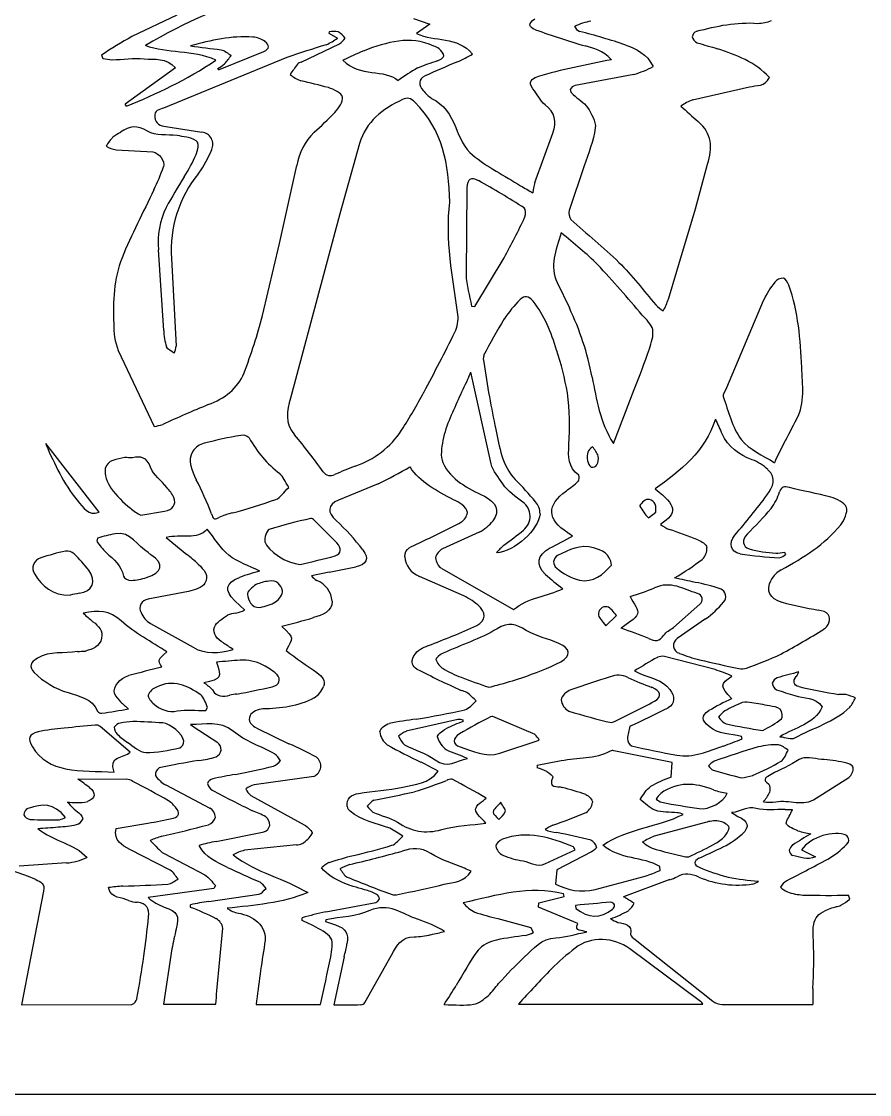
# Model space of a CAD drawing. Header units: millimetres. Extents: x 110 to 500, y -365 to -41.
# Drawn here: x 229.1 to 362.3, y -365.5 to -196.8 of the extents above; entities that cross this region are included whole.
import ezdxf

# ---------------------------------------------------------------- set-up
doc = ezdxf.new("R2010")
doc.units = ezdxf.units.MM
doc.layers.get('0').update_dxf_attribs({"lineweight": 25, "true_color": 0xffffff})

msp = doc.modelspace()

# ---------------------------------------------------------------- linework, layer by layer
for p, q in [((253.51, -195.84), (246.44, -199.18)), ((290.66, -196.35), (293.26, -197.25)), ((293.26, -197.25), (291.17, -198.72)), ((277.42, -198.43), (277.38, -198.68)), ((277.38, -198.68), (278.73, -199.43)), ((273.04, -203.2), (279.05, -200.33)), ((241.68, -202.14), (241.87, -202.65)), ((260.05, -204.45), (267.15, -201.54)), ((270.77, -202.51), (251.43, -210.43)), ((253.27, -204.11), (245.37, -209.84)), ((325.28, -205.16), (316.08, -206.89)), ((334.54, -209.14), (343.47, -207.1)), ((251.79, -213.35), (257.44, -214.22)), ((309.73, -222.15), (312.56, -214.36)), ((243.98, -217.01), (249.72, -217.33)), ((282.19, -216.02), (279.11, -227.08)), ((335, -226.26), (336.89, -219.23)), ((269.64, -231.72), (272.34, -219.45)), ((317.5, -219.53), (315.15, -226.55)), ((299.08, -222.95), (298.95, -236.62)), ((279.11, -227.08), (276.57, -236.67)), ((332.03, -236.09), (335, -226.26)), ((251.44, -245.37), (250.62, -232.73)), ((266.97, -243.03), (269.64, -231.72)), ((252.65, -234.08), (253.42, -247.85)), ((300.34, -241.61), (304.91, -233.95)), ((330.75, -240.46), (332.03, -236.09)), ((276.57, -236.67), (271.35, -256.02)), ((313.27, -237.84), (315.17, -241.84)), ((345.63, -240.75), (339.86, -254.38)), ((299.81, -241.58), (300.34, -241.61)), ((244.27, -248.52), (249.95, -260.48)), ((302.86, -266.36), (299.69, -251.96)), ((322.08, -263.18), (325.37, -254.65)), ((241.3, -273.95), (232.92, -263.15)), ((285.14, -269.5), (278.91, -272.04)), ((247.87, -274.43), (251.59, -273.8)), ((327.58, -274.86), (328.75, -273.93)), ((278.64, -278.78), (275.08, -275.21)), ((241.05, -278.01), (240.91, -278.53)), ((251.85, -277.94), (255.07, -280.58)), ((301, -277.08), (295.25, -279.72)), ((295.11, -282.81), (306.41, -289.26)), ((277.46, -283.38), (274.66, -283.95)), ((298.22, -286.92), (291.61, -284.04)), ((255.36, -286.42), (248.97, -287.62)), ((264.16, -289.37), (262.6, -287.86)), ((331.52, -292.06), (335.66, -288.39)), ((249.37, -291.47), (256.05, -295.18)), ((320.9, -291.79), (322.59, -290.17)), ((336.57, -290.73), (332.11, -293.82)), ((338.07, -298.7), (330.11, -296.65)), ((258.05, -305.13), (258.33, -304.63)), ((297.65, -306.55), (289.55, -308.39)), ((298.51, -306.85), (298.48, -306.61)), ((309.78, -308.9), (303.17, -306.04)), ((246.16, -311.67), (241.44, -307.63)), ((266.16, -307.93), (271.11, -310.34)), ((304.25, -311.81), (310.45, -309.78)), ((342.3, -309.56), (342.2, -309.19)), ((331.3, -313.29), (322.15, -311.44)), ((313.89, -313.04), (310.09, -313.78)), ((331.15, -315.62), (331.3, -313.29)), ((245.58, -315.94), (237.97, -315.93)), ((251.75, -316.82), (258.71, -320.46)), ((275, -315.47), (265.66, -316.81)), ((353.93, -318.91), (359.07, -315.65)), ((265.14, -318.49), (273.52, -323.08)), ((243.96, -323.65), (248.94, -322.82)), ((336.55, -322.72), (328.52, -324.89)), ((259.67, -325.69), (267.2, -324.21)), ((252.48, -330.23), (246.1, -326.95)), ((272.29, -326.25), (264.13, -327.09)), ((311.34, -329.23), (316.07, -327.04)), ((351.65, -327), (353.83, -328.1)), ((251.49, -327.6), (257.89, -330.96)), ((318.65, -327.34), (313.22, -330.14)), ((236.15, -329.08), (228.75, -329.56)), ((313.22, -330.14), (312.98, -332.43)), ((329.44, -330.26), (329.4, -329.64)), ((319.22, -333.24), (327.09, -331.15)), ((330.93, -331.7), (323.68, -334.41)), ((232.58, -333.51), (230.51, -344.05)), ((259.32, -333.07), (249, -334.52)), ((259.58, -332.63), (259.32, -333.07)), ((258.51, -335.13), (266.41, -334.01)), ((276.9, -336.75), (284.75, -335.29)), ((310.32, -336.05), (310.37, -335.37)), ((310.37, -335.37), (314.36, -334.37)), ((359.22, -334.79), (359.03, -334.15)), ((255.66, -336.05), (255.66, -335.64)), ((316.51, -338.59), (310.32, -336.05)), ((316.16, -335.75), (316.19, -336.22)), ((273.18, -338.14), (273.21, -337.7)), ((276.93, -338.01), (276.87, -338.26)), ((276.87, -338.26), (278.45, -338.83)), ((303.92, -337.83), (309.13, -339.22)), ((259.76, -349.16), (260.73, -339.35)), ((309.13, -339.22), (309.48, -340.01)), ((325.51, -341.12), (337.72, -350.79)), ((230.51, -344.05), (229.11, -351.37)), ((252.72, -342.58), (251.42, -351.3)), ((279.8, -343.82), (278.17, -351.37)), ((283.05, -351.02), (287.24, -343.55)), ((335.77, -350.83), (324.66, -342.59)), ((229.11, -351.37), (246.44, -351.32)), ((251.42, -351.3), (259.61, -351.3)), ((265.96, -351.32), (276.05, -351.32)), ((307.19, -351.26), (336.16, -351.26)), ((339.18, -351.34), (351.45, -351.35)), ((351.45, -351.35), (353.44, -351.35)), ((500.1, -365.48), (110.35, -365.48))]:
    msp.add_line(p, q)
for centre, radius, start, end in [((289.28, -268.66), 79.3, 105.3899, 120.8912), ((321.68, -210.53), 14.13, 102.8047, 113.6914), ((344.31, -189), 8.13, 273.2391, 288.8554), ((278.04, -202.45), 4.07, 78.3439, 98.7352), ((276.56, -202.14), 4.34, 38.3849, 57.9489), ((377.44, -3.2), 206.32, 250.8819, 253.1588), ((317.33, -197.06), 1.43, 201.4991, 247.746), ((287.76, -309.79), 115.13, 71.6314, 75.3975), ((335.58, -199.43), 1.14, 112.0988, 169.6095), ((281.07, -260.37), 70.31, 119.5063, 124.0778), ((276.68, -56.51), 145.66, 261.706, 263.6064), ((265.11, -203.19), 3.93, 55.1739, 85.2851), ((315.61, -329.74), 134.9, 106.6419, 109.4127), ((272.53, -191.08), 10.4, 295.317, 306.6105), ((276.65, -196.96), 4.14, 305.4567, 322.9642), ((293.04, -203.43), 2.87, 53.9404, 73.348), ((335.87, -198.85), 1.46, 194.6486, 244.9259), ((361.83, -115.45), 88.79, 252.5864, 254.7212), ((251.21, -194.91), 13.02, 318.7539, 326.2022), ((303.45, -251.32), 53.96, 112.3813, 116.2533), ((277.79, -161.92), 45.77, 295.6157, 298.9752), ((243.78, -193.88), 8.97, 257.7167, 267.028), ((256.94, -198.66), 6.31, 298.2722, 310.0759), ((299.67, -223.94), 34.02, 143.1573, 146.5159), ((273.53, -204.76), 1.64, 107.469, 131.7937), ((307.38, -244.52), 43.46, 107.312, 111.696), ((347.95, -326.44), 133.15, 112.2301, 114.6101), ((334.39, -288.41), 86.37, 102.3516, 106.31), ((371.15, -458.16), 260.06, 100.946, 102.2643), ((319.83, -187.35), 18.63, 286.991, 297.1971), ((111.41, -287.32), 170.19, 29.1403, 29.2296), ((276.06, -198.97), 7.82, 232.4532, 246.7565), ((306.15, -230.33), 30.1, 119.5077, 126.3877), ((249.86, -309.23), 105.64, 74.9388, 77.3626), ((316.35, -208.03), 1.17, 103.0138, 153.5665), ((296.28, -204.59), 5.11, 217.002, 237.52), ((316.5, -207.34), 1.22, 188.2336, 233.3429), ((95.92, -309.4), 179.58, 33.5577, 33.6712), ((338.04, -217.9), 9.43, 111.7679, 124.4628), ((396.21, -142.34), 92.88, 226.8613, 229.1041), ((245.28, -179.92), 45.44, 310.9699, 316.6117), ((252.34, -222.7), 11.77, 138.9433, 147.8144), ((249.18, -222.9), 9.76, 117.5786, 125.7924), ((251.28, -232.31), 17.69, 77.6856, 82.6426), ((257.24, -216.14), 1.93, 334.7131, 83.8587), ((281.83, -221.1), 9.63, 134.5221, 170.1368), ((245.33, -210.7), 6.45, 242.7564, 257.8796), ((242.6, -210.38), 17.65, 324.1489, 338.1237), ((235, -208.33), 23.5, 326.6947, 336.4747), ((220.09, -208.67), 33.19, 333.8891, 340.6328), ((271.55, -232.74), 18.94, 140.6342, 184.0505), ((395.09, -306.36), 164.24, 148.7816, 150.7277), ((243.42, -326.35), 119.26, 57.1744, 61.1981), ((321.31, -225.2), 11.98, 165.244, 173.0746), ((350.2, -151.71), 82.78, 238.9565, 240.4928), ((262.82, -231.48), 12.26, 153.7082, 185.8525), ((211.15, -181.66), 107.35, 330.8505, 334.6933), ((316.71, -226.98), 1.62, 164.7044, 216.5153), ((168.88, -375.54), 206.05, 40.0417, 42.9941), ((359, -246.92), 14.73, 141.7395, 155.2335), ((348.74, -238.88), 1.69, 88.3905, 140.0899), ((320.63, -253.95), 18.81, 134.5289, 146.5694), ((312.78, -233.61), 19.23, 333.044, 339.1513), ((274.89, -261.08), 44.64, 10.7726, 25.5254), ((336.14, -233.76), 10.59, 225.8273, 233.9993), ((255.04, -244.58), 11.46, 178.6783, 200.0815), ((190.8, -223.39), 78.66, 338.6408, 345.5423), ((292.59, -243.42), 5.1, 333.8844, 5.8436), ((382.69, -291.02), 91.09, 148.6173, 152.7629), ((261.07, -245.11), 9.63, 181.5424, 197.2367), ((66.02, -132.13), 257.53, 331.4748, 333.8399), ((249.93, -247.42), 3.51, 334.1061, 352.8952), ((303.58, -249.81), 1.93, 165.8653, 197.5987), ((272.03, -262.55), 43.46, 9.7167, 18.9225), ((167.67, -192.43), 169.54, 338.4656, 340.7616), ((540.18, -214.94), 241.07, 188.455, 189.7661), ((530.37, -361.66), 255.42, 154.7466, 156.3263), ((238.9, -225.47), 66.31, 335.761, 336.4534), ((221.48, -217.87), 80, 327.3203, 332.2603), ((458.33, -227.98), 158.19, 190.1403, 192.0216), ((275.88, -260.42), 39.33, 355.7658, 7.6037), ((318.46, -404.26), 158.98, 112.1824, 114.993), ((311.43, -265.88), 16.44, 155.6733, 168.7189), ((466.34, -203.62), 139.79, 203.4843, 204.5342), ((509.49, -344.66), 180.12, 151.726, 153.1188), ((248.49, -251.02), 9.57, 278.7592, 287.028), ((277.06, -253.39), 14.04, 288.4758, 326.8298), ((274.01, -325), 63.97, 99.405, 104.6825), ((263.82, -263.39), 1.53, 47.406, 99.9299), ((280.94, -253.39), 18.37, 208.894, 232.1255), ((201.46, -320.98), 92.08, 35.4372, 39.9872), ((258.66, -266.2), 3.21, 105.5783, 145.1682), ((314.13, -267.55), 6.07, 23.2569, 39.4615), ((533.68, -355.79), 206.74, 153.3982, 154.3107), ((245.43, -415.64), 150.26, 89.5831, 90.0339), ((319.72, -265.59), 1.7, 189.732, 229.7509), ((317.62, -265.53), 2.12, 331.9946, 9.9858), ((341.24, -272.7), 7.48, 46.6178, 69.257), ((277.64, -266.8), 1.4, 214.1934, 298.0891), ((329.2, -385.48), 128, 111.8764, 113.4321), ((247, -192.38), 86.03, 296.3121, 300.0901), ((315.71, -268.54), 1.02, 326.5142, 22.6977), ((318.72, -265.89), 0.998, 264.3741, 320.9314), ((189.62, -302.1), 74.74, 21.9044, 26.4162), ((268.64, -306.56), 53.59, 39.7196, 44.8054), ((305.31, -256.86), 16.62, 304.418, 312.5882), ((258.2, -258.64), 18.97, 217.6225, 230.7903), ((247.32, -274.53), 6.41, 26.8189, 43.7896), ((219.63, -175.11), 158.97, 319.869, 322.7706), ((339.55, -268.05), 9.06, 324.1205, 342.5852), ((233.02, -168.38), 109.66, 285.4902, 289.1788), ((294.76, -277.62), 6.04, 54.1001, 68.4392), ((306.24, -274.59), 2.77, 308.3103, 53.7962), ((307.58, -274.24), 2.99, 1.0523, 40.292), ((334.3, -268.61), 9.17, 208.541, 222.9462), ((253.07, -264.66), 11.07, 231.6477, 241.9555), ((264.28, -284.01), 10.14, 101.2012, 114.4638), ((297.01, -273.69), 2.16, 303.3849, 351.3319), ((280.45, -214.92), 88.48, 315.0766, 318.6623), ((289.92, -346.21), 72.91, 102.1984, 107.4706), ((274.49, -275.74), 0.795, 41.6362, 88.1808), ((256.1, -299.8), 33.25, 36.8184, 47.5722), ((212.1, -111.26), 185.43, 295.3612, 297.6682), ((297.84, -271.04), 6.82, 297.6499, 321.4667), ((334.7, -268.5), 9.03, 234.8848, 244.6432), ((250.72, -311.41), 34.77, 101.4861, 106.1574), ((258.73, -216.23), 78.03, 306.2557, 309.1163), ((232, -125.72), 173.49, 297.4869, 298.8343), ((225, -412.55), 162.49, 56.0851, 56.407), ((286.42, -407.88), 138.54, 69.3116, 71.3016), ((253.32, -269.66), 15.26, 215.5717, 224.2388), ((296.16, -281.58), 2.07, 115.8942, 166.7634), ((314.67, -289.9), 14.55, 132.3458, 138.9503), ((334.44, -279.68), 2.34, 313.7295, 4.5292), ((348.78, -259.88), 20.54, 254.9304, 266.7112), ((232.54, -282.74), 1.65, 103.9356, 214.5868), ((242.45, -310.77), 31.37, 101.8446, 109.1821), ((236.21, -281.83), 1.77, 48.9352, 96.4418), ((221.67, -296.6), 22.5, 36.9443, 45.7021), ((241.99, -287.74), 10.25, 43.5988, 46.7279), ((227.92, -313.96), 43.04, 47.7216, 50.8791), ((249.36, -173.35), 111.31, 282.1967, 285.1092), ((292.9, -280.69), 3.59, 184.1025, 248.8524), ((296.46, -280.91), 2.33, 184.8497, 234.5416), ((313.88, -281.8), 1.18, 118.3204, 233.7803), ((303.14, -237.19), 55.09, 301.241, 306.6843), ((350.3, -229.32), 51.83, 260.7623, 267.6618), ((347.63, -274.26), 6.13, 269.6808, 282.8804), ((347.61, -278.91), 2.27, 284.6542, 311.8326), ((529.13, -219.25), 190.18, 198.7035, 198.8212), ((279.17, -329.66), 48.14, 105.218, 109.1824), ((242.42, -96.16), 190.47, 280.6006, 281.8823), ((319.24, -275.6), 9.38, 229.7405, 254.6036), ((350.37, -286.51), 3.99, 118.4244, 151.8251), ((245.74, -275.29), 9.41, 273.5048, 288.6731), ((268.61, -291.19), 6.43, 95.8955, 114.4105), ((278.07, -280.87), 4.6, 222.0054, 235.5892), ((274.11, -288.21), 3.8, 3.7828, 68.943), ((350.57, -239.26), 59.25, 228.6424, 232.0389), ((298.19, -449.26), 168.34, 77.3895, 78.5127), ((329.51, -314.33), 29.85, 71.6931, 79.5203), ((240.23, -300.01), 13.47, 98.8826, 104.9772), ((315.31, -254.46), 34.07, 286.0576, 292.8747), ((338.46, -287.21), 1.29, 315.8134, 70.5351), ((249.11, -289.04), 1.42, 95.3091, 209.5848), ((292.9, -298.33), 12.59, 51.1862, 64.9755), ((335.11, -287.64), 0.936, 306.3792, 78.0498), ((326.82, -277.41), 16.5, 306.211, 319.5882), ((367.14, -215.04), 75.39, 255.7612, 260.1715), ((251.61, -277), 18.11, 225.0343, 231.4246), ((251.53, -288.09), 4.01, 204.2678, 237.4057), ((263.14, -294.06), 4.27, 94.8724, 113.4674), ((253.12, -256.83), 34.36, 286.3166, 288.73), ((320.88, -289.95), 1.15, 77.3422, 189.3971), ((354.31, -290.81), 1.72, 298.1521, 27.6572), ((217.18, -91.34), 207.39, 284.7574, 286.1878), ((255.13, -192.56), 109.13, 290.3133, 294.6318), ((292.1, -382.52), 95.57, 68.1542, 70.9345), ((291.07, -190.25), 120.52, 298.4065, 302.1081), ((234.77, -335.22), 48.33, 55.1878, 57.3886), ((332.82, -294.89), 1.29, 123.3391, 254.3972), ((234.42, -212.93), 82.98, 272.3862, 273.2537), ((366.21, -167.7), 159.72, 233.2665, 235.3988), ((383.3, -393.47), 110.9, 119.3059, 121.4748), ((329.72, -298.26), 1.66, 76.3181, 114.9036), ((341.47, -273.32), 24.53, 248.4821, 256.2333), ((326.12, -249.52), 51.77, 289.0541, 295.4891), ((281.07, -427.28), 132.38, 103.0736, 105.3827), ((263.92, -305), 7.67, 46.6548, 65.7001), ((296.87, -296.11), 2.86, 200.7908, 237.5224), ((292.98, -255.22), 47.11, 288.1813, 296.2513), ((376.83, -126.02), 176.01, 256.4634, 258.519), ((342.31, -296.26), 2.31, 257.0471, 287.885), ((240.12, -289.97), 12.88, 225.4468, 253.2672), ((370.38, -143.4), 174.23, 242.9789, 245.5209), ((304.15, -284.04), 16.95, 238.6783, 249.2686), ((345.57, -174.62), 133.95, 249.2677, 251.2593), ((289.45, -245.75), 57.21, 284.5617, 288.5829), ((402.58, -558.54), 271.09, 107.3821, 108.7566), ((322.85, -302.82), 3.24, 62.3862, 112.9125), ((347.57, -247.98), 56.92, 245.9287, 250.0421), ((331.71, -287.56), 12.96, 240.87, 245.0314), ((328.87, -327.08), 29.84, 66.6186, 72.0316), ((348.24, -301.16), 1.24, 109.6796, 163.4959), ((363.72, -351.33), 53.74, 103.4567, 107.2153), ((346.57, -296.98), 5.1, 326.6355, 335.8536), ((251.22, -303.67), 2.42, 112.5029, 156.5005), ((254.76, -305.71), 5.77, 41.51, 59.1409), ((237.81, -167.27), 137.58, 280.5219, 282.8891), ((273.24, -300.1), 3.53, 301.1921, 339.0632), ((283.75, -228.98), 74.88, 284.5281, 285.5589), ((348.42, -300.66), 1.38, 186.1761, 239.3543), ((371.62, -231.85), 73.97, 251.1421, 253.4753), ((379.93, -173.03), 131.5, 257.4003, 260.177), ((246.87, -301.1), 3.44, 202.7933, 230.3942), ((270.14, -351.94), 49.93, 98.2966, 99.565), ((296.93, -306.66), 4.86, 63.6316, 74.9768), ((284.51, -319.93), 22.87, 45.4839, 50.4021), ((316.16, -303.21), 2.28, 185.218, 242.2653), ((361.89, -348.49), 49.95, 115.1448, 119.7691), ((357.67, -343.09), 40.49, 88.6748, 90.2502), ((355.17, -315.37), 13.21, 68.0462, 74.896), ((354.52, -300.86), 6.02, 321.4762, 337.9759), ((241.68, -304.77), 0.779, 216.3382, 272.0418), ((218.37, -148.99), 158.29, 278.4803, 280.0208), ((257.33, -291.04), 17.93, 225.1083, 230.4228), ((252.78, -301.11), 4.15, 226.4487, 280.8251), ((269.89, -177.53), 130.69, 279.3488, 282.7637), ((341.8, -219.04), 90.22, 252.7895, 257.201), ((284.84, -224.74), 90.2, 294.1945, 298.9817), ((216.5, -76.3), 255.34, 295.0642, 296.5621), ((342.94, -309.57), 5.51, 127.1651, 142.1002), ((348.54, -320.26), 17.52, 110.7168, 120.638), ((342.97, -307.1), 3.3, 75.1213, 100.9273), ((337.82, -347.92), 44.41, 78.569, 82.2391), ((247.92, -323.87), 17.09, 94.3833, 101.1744), ((238.84, -494.01), 187.35, 86.1799, 87.6214), ((296.97, -358.62), 52.46, 96.4038, 101.0925), ((306.58, -329.99), 24.51, 109.228, 116.1873), ((297.86, -309.45), 2.9, 77.6312, 93.9799), ((345.05, -388.78), 92.84, 117.0709, 120.5041), ((303.07, -306.54), 0.504, 78.6069, 122.0416), ((333.12, -285.03), 26.36, 298.1822, 305.7087), ((237.55, -335.45), 27.6, 93.6044, 102.2639), ((257.29, -490.49), 183.84, 95.1822, 96.7067), ((240.76, -308.54), 1.14, 53.0502, 93.7817), ((244.86, -308.43), 1.36, 100.8115, 150.0976), ((245.1, -307.79), 1.42, 178.825, 226.8763), ((353.19, -164.28), 173.14, 235.7184, 237.3648), ((288.23, -308.19), 2.85, 186.0668, 234.2501), ((291.38, -312.77), 4.74, 112.6542, 130.11), ((333.58, -310.34), 9.31, 162.8773, 175.2604), ((363.03, -195.07), 114.54, 258.3053, 261.2285), ((250.79, -302.2), 9.39, 224.8462, 237.5471), ((253.33, -309.91), 1.27, 300.8165, 359.0986), ((258.75, -311.44), 1.73, 2.9272, 51.7532), ((297.96, -308.31), 3.64, 195.9055, 234.9301), ((306.89, -311.8), 4.09, 29.6283, 45.2301), ((325.69, -309.5), 1.4, 182.9813, 237.6926), ((324.11, -267.08), 46.22, 289.3148, 293.1803), ((259.05, -311.1), 1.44, 295.5103, 350.1586), ((266.21, -315.16), 4.18, 31.0405, 50.7073), ((248.66, -361.53), 55.9, 61.3859, 66.317), ((323.06, -246.06), 74.06, 240.4724, 245.0846), ((321.97, -312.3), 0.877, 78.0737, 114.7748), ((362.35, -146.18), 168.7, 257.1884, 259.65), ((382.53, -438.13), 132.75, 106.489, 109.625), ((347.38, -320.53), 10.01, 86.3856, 104.6115), ((281.27, -462.81), 151.79, 99.2135, 101.6099), ((254.69, -295.8), 17.33, 277.5422, 286.6963), ((267.07, -310.64), 3.61, 296.7288, 319.1142), ((274.19, -313.96), 1.95, 356.6023, 50.6397), ((208.03, -475.5), 182.65, 61.7274, 62.6769), ((339.65, -316.2), 3.55, 118.7839, 137.2792), ((328.21, -278.16), 40.37, 292.9746, 300.0539), ((352.68, -342.41), 29.68, 79.0243, 85.9804), ((251.58, -315.28), 1.44, 126.6343, 182.5432), ((254.01, -312.76), 4.65, 213.8074, 240.837), ((279.18, -412.73), 98.94, 99.5781, 101.6766), ((234.37, -170.18), 147.73, 281.0626, 283.4345), ((274.23, -313.68), 1.95, 293.417, 348.2641), ((470.53, -307.94), 160.55, 182.0846, 182.2161), ((307.89, -322.77), 8.91, 65.0836, 75.6207), ((339.05, -312.48), 2.4, 213.1747, 237.9787), ((374.39, -186.55), 133.1, 254.0355, 255.9868), ((341.31, -306.8), 8.93, 275.457, 287.3277), ((357.8, -314.12), 1.98, 309.7848, 2.2472), ((217.83, -346.05), 36.24, 52.6868, 56.2462), ((245.42, -318.29), 2.36, 59.7337, 85.9386), ((156.87, -487.68), 193.49, 60.4816, 62.3692), ((259.49, -317.07), 1.28, 105.2748, 157.6092), ((259.91, -316.24), 1.64, 191.8038, 238.4797), ((267.15, -321.74), 5.15, 106.8277, 123.2671), ((270.86, -252.17), 68.67, 286.9134, 291.3728), ((296.64, -317.39), 1.47, 85.4271, 120.4745), ((165.14, -560.82), 278.02, 60.4835, 61.7442), ((337.7, -334.58), 20.06, 109.0455, 119.1173), ((368.3, -111.21), 233.56, 242.1132, 243.8535), ((267.51, -315.81), 3.58, 206.9623, 228.5356), ((234.91, -70.7), 253.43, 281.2787, 282.7513), ((296.63, -381.42), 66.54, 71.4796, 74.8254), ((332.41, -321.2), 4.2, 133.4213, 149.1137), ((342.1, -304.25), 14.03, 252.2234, 261.1669), ((340.79, -315.29), 6.43, 319.2127, 334.8103), ((237.89, -304.69), 14.91, 263.8685, 269.372), ((244.64, -312.49), 10.9, 220.1009, 233.2813), ((238.03, -313.94), 5.66, 266.9455, 284.9848), ((249.63, -323.17), 4.64, 35.5622, 56.3868), ((281.56, -319.86), 1.35, 195.6053, 231.6674), ((286.43, -318.14), 3.62, 213.5778, 234.2803), ((316.61, -319.27), 2.21, 302.4622, 352.6272), ((330.81, -316.49), 3.25, 231.8697, 250.0364), ((358.98, -163.92), 158.36, 259.3438, 261.5025), ((346.54, -308.33), 11.2, 265.4586, 275.4985), ((230.68, -321.6), 1.24, 117.0565, 175.556), ((230.65, -320.93), 1.34, 205.3506, 261.1785), ((234.31, -318.77), 3.59, 282.01, 298.6319), ((237.18, -252.07), 71.72, 279.4385, 282.7051), ((257.82, -321.4), 1.8, 290.7042, 345.031), ((257.75, -322.01), 1.82, 4.6063, 57.9513), ((260.32, -334.54), 14.58, 60.6415, 69.7103), ((266.34, -323.2), 1.77, 0.6497, 50.3994), ((281.48, -234.64), 93.81, 289.3443, 292.7774), ((331.96, -323.52), 2.33, 62.3207, 86.6381), ((348.59, -309.16), 14.38, 236.5196, 241.1624), ((349.69, -248.88), 71.8, 269.5013, 270.4139), ((272.4, -287.96), 84.41, 336.7644, 337.194), ((233.21, -259.98), 62.33, 267.4627, 271.7027), ((223.87, -183.97), 139.89, 273.1929, 274.5051), ((233.5, -300.87), 22.59, 273.4342, 280.8296), ((237.33, -321.6), 1.52, 285.9225, 335.8491), ((195.51, -82.42), 248.76, 282.9174, 284.6579), ((266.68, -322.84), 1.46, 290.5766, 346.6227), ((280.8, -336.09), 13.89, 53.7348, 63.767), ((316.32, -331.12), 8.81, 115.3095, 124.192), ((338.19, -327.98), 5.51, 85.4704, 107.3653), ((338.09, -325.44), 3, 43.9447, 79.676), ((257.58, -345.72), 21.81, 107.222, 112.215), ((270.64, -321.82), 4.91, 301.6877, 327.4125), ((313.57, -319.17), 5.15, 244.6633, 265.6681), ((297.55, -408.21), 85.35, 75.7415, 79.4469), ((317.69, -327.1), 1.83, 16.4001, 61.3306), ((333.16, -336.76), 12.75, 111.3566, 120.5246), ((335.26, -320.89), 5.87, 299.9672, 320.0822), ((332.51, -313.16), 15.04, 294.9985, 310.6961), ((387.17, -382.74), 67.47, 120.3287, 123.1746), ((355.6, -309.77), 14.95, 252.4164, 260.3563), ((357.89, -325.56), 1.17, 347.2955, 42.225), ((274.24, -392.69), 68.57, 102.2621, 104.5562), ((266.39, -335.36), 8.58, 105.2554, 118.2764), ((272.28, -324.37), 1.88, 270.4554, 299.9242), ((254.61, -217.34), 113.75, 283.5396, 286.6894), ((305.76, -325.92), 2.22, 194.078, 241.3367), ((314.47, -327.63), 1.71, 20.3654, 38.6586), ((331.43, -320.29), 7.26, 229.1525, 243.3018), ((357.86, -222.89), 108.04, 254.0518, 256.937), ((305.57, -266.12), 68.17, 294.9783, 298.5894), ((237.09, -110.77), 238.8, 294.3371, 295.2278), ((350.93, -327.29), 1.22, 123.4902, 170.7221), ((350.75, -327.01), 1.03, 184.2566, 240.541), ((347.91, -315.64), 15.08, 303.3492, 317.535), ((235.08, -318.38), 10.76, 275.7049, 293.5719), ((297.74, -393.22), 67.33, 104.1838, 107.5916), ((229.51, -112.82), 222.47, 283.2919, 285.4824), ((309.92, -315.37), 13.54, 247.3367, 261.4432), ((333.54, -326.56), 1.58, 266.2615, 301.2317), ((237.02, -110.45), 248.26, 296.8901, 298.6885), ((207.09, -389.86), 63.02, 67.3717, 70.7736), ((352.9, -133.48), 216.56, 245.0203, 246.4914), ((279.69, -333.54), 5.06, 116.994, 133.4989), ((283.87, -338.48), 9.7, 109.3038, 119.2151), ((273.95, -386.5), 61.76, 65.2913, 66.3857), ((319.05, -306.46), 25.96, 288.027, 293.576), ((349.6, -296.01), 36.55, 247.4166, 254.9747), ((264, -335.51), 4.27, 34.2748, 53.8494), ((353.64, -153.68), 192.18, 247.5567, 249.8166), ((329.09, -325.14), 6.82, 285.6659, 296.1994), ((341.65, -316.93), 15.63, 246.9166, 278.7069), ((348.92, -285.06), 47.07, 259.235, 265.0655), ((342.42, -328.18), 4.5, 290.7499, 302.9115), ((352.16, -335.63), 4.72, 127.1205, 144.231), ((247.53, -364.96), 32.35, 94.4223, 98.4497), ((237.97, -75.16), 257.65, 271.5699, 273.1401), ((279.88, -344.82), 11.94, 65.4327, 74.8245), ((243.75, -114.09), 224.39, 281.3758, 283.3281), ((49.36, -382.44), 269.32, 10.2819, 10.3827), ((351.31, -329.8), 4.28, 225.825, 243.7538), ((352.45, -324.8), 9.34, 251.0718, 266.473), ((247.32, -331.69), 3.56, 247.0274, 269.4217), ((254, -328.91), 7.52, 228.2363, 250.7706), ((270.41, -408.98), 74.81, 99.1584, 101.3754), ((284.49, -334.46), 0.863, 286.8689, 343.7159), ((284.33, -334.82), 0.997, 6.4549, 59.0573), ((287.67, -332.83), 1.28, 254.3828, 285.0933), ((302.18, -332.61), 4.58, 216.4902, 246.0215), ((343.74, -610.72), 276.35, 94.5878, 95.7281), ((321.57, -336.04), 0.787, 28.3925, 85.0792), ((316.53, -347.92), 15.29, 60.0864, 62.1224), ((213.61, -518.48), 214.49, 58.5987, 58.9787), ((321.79, -333.61), 4, 312.2102, 333.3356), ((356.3, -62.63), 271.54, 269.0661, 270.577), ((346.95, -318.26), 20.58, 301.9282, 306.5882), ((238.6, -380), 47.14, 63.4281, 68.7798), ((264.05, -332.46), 4.59, 234.88, 259.015), ((291.19, -400.12), 64.96, 102.7146, 106.0729), ((313.19, -298.38), 40.52, 251.4745, 256.7792), ((311.51, -311.81), 27.96, 291.2611, 297.6337), ((321.46, -335.72), 0.801, 309.6047, 3.9168), ((356.37, -331.82), 4.18, 279.0119, 290.5691), ((80.54, -320.76), 169.35, 352.2058, 354.3032), ((258.65, -339.67), 2.11, 8.9096, 60.604), ((266.39, -354.97), 18.15, 61.791, 68.055), ((285.17, -357.32), 20.35, 59.237, 72.3973), ((324.93, -332.54), 6.25, 238.4263, 250.1529), ((298.8, -351.17), 46.87, 165.5332, 169.4377), ((290.32, -326.68), 14.01, 271.9078, 282.7162), ((285.84, -303.44), 37.68, 281.5836, 284.9771), ((312.83, -385.64), 45.37, 95.7133, 101.5876), ((306.85, -335.29), 5.4, 285.7548, 299.1328), ((506.62, -380.24), 242.39, 170.8785, 173.1477), ((238.23, -333.99), 42.72, 346.6974, 349.4981), ((259.75, -344.17), 93.81, 357.1678, 1.7271), ((102.82, -323.41), 146.91, 349.4246, 352.0524), ((20.74, -292.1), 262.09, 346.9415, 348.615), ((358.49, -396.79), 73.08, 133.5884, 138.1439), ((341.88, -375.81), 42.15, 127.6977, 134.525), ((466.54, -494.75), 214.43, 135.9878, 137.9981), ((130.9, -245.08), 195.92, 327.1515, 328.2001), ((286.73, -334.85), 21.77, 316.2164, 322.7382), ((555.69, -350.21), 202.25, 179.6016, 180.3221), ((245.91, -350.06), 1.37, 292.8187, 347.0024), ((327.8, -355.14), 68.31, 174.9812, 176.7765), ((339.32, -348.74), 2.61, 232.0187, 266.9562), ((279.6, -158.96), 192.41, 269.574, 270.8375), ((282.37, -350.49), 0.864, 272.9325, 322.069), ((333.04, -353.7), 3.96, 38.0052, 46.4902)]:
    msp.add_arc(centre, radius, start, end)
for points in [[(309.87, -198.14), (308.71, -197.73), (308.7, -197.1), (309.73, -196.41)], [(335.15, -198.36), (338.3, -197.54), (341.47, -196.85), (344.77, -197.12)], [(293.86, -200.68), (290.08, -198.94), (286.48, -200.1), (282.91, -201.42)], [(291.17, -198.72), (293.97, -200.08), (297.59, -199.05), (299.96, -201.96)], [(259.63, -202.9), (255.89, -201.21), (252.04, -201.95), (248.56, -200.61)], [(265.43, -199.28), (262.09, -199.02), (258.88, -199.8), (255.66, -200.65)], [(267.15, -201.54), (268.14, -201.13), (268.04, -200.47), (267.35, -199.97)], [(321.77, -202.84), (320.39, -201.35), (319, -201.09), (317.67, -200.67)], [(324.04, -200.53), (325.67, -201.12), (327.33, -201.89), (328.35, -203.92)], [(260.46, -201.27), (261.01, -201.35), (261.51, -201.84), (262.03, -202.15)], [(294.45, -203.03), (294.85, -202.87), (295.42, -202.52), (295.44, -202.22)], [(295.44, -202.22), (295.47, -201.87), (295.04, -201.43), (294.73, -201.11)], [(346.59, -205.62), (344.36, -203.19), (341.42, -202.09), (338.43, -201.11)], [(243.32, -202.84), (245, -202.8), (246.7, -202.54), (248.37, -202.69)], [(245.57, -210.14), (250.35, -208.18), (255.04, -206.03), (259.63, -202.9)], [(248.37, -202.69), (250, -202.83), (251.86, -202.48), (253.27, -204.11)], [(279.58, -202.92), (282.31, -205.65), (286.08, -204.22), (288.29, -206.1)], [(292.5, -205.39), (291.48, -205.9), (291.41, -206.82), (292.2, -207.67)], [(309.45, -207.39), (308.6, -206.34), (309.28, -205.78), (310.13, -205.52)], [(343.47, -207.1), (344.56, -206.83), (345.98, -207.1), (346.59, -205.62)], [(279.54, -208.71), (279.39, -208.07), (278.17, -207.51), (277.31, -207.22)], [(311.36, -209.91), (310.56, -209.28), (310.12, -208.2), (309.45, -207.39)], [(278.31, -211.14), (278.91, -210.45), (279.69, -209.4), (279.54, -208.71)], [(288.93, -209.1), (285.84, -210.6), (283.21, -212.55), (282.19, -216.02)], [(290.89, -209.52), (290.26, -208.89), (289.73, -208.71), (288.93, -209.1)], [(293.53, -208.91), (295.51, -209.86), (296.53, -211.48), (297.32, -213.47)], [(315.78, -208.31), (316.52, -209.01), (317.48, -209.54), (318.02, -210.36)], [(251.43, -210.43), (250.76, -210.7), (249.9, -210.75), (250.04, -211.85)], [(296.39, -225.2), (296.24, -219.3), (295.28, -213.83), (290.89, -209.52)], [(312.56, -214.36), (313.21, -212.6), (312.95, -211.15), (311.36, -209.91)], [(318.02, -210.36), (318.64, -211.31), (319.38, -212.56), (319.24, -213.56)], [(250.04, -211.85), (250.17, -212.93), (250.94, -213.21), (251.79, -213.35)], [(248.91, -214.07), (247.23, -213.07), (246.05, -213.22), (244.66, -214.24)], [(253.54, -214.77), (251.98, -214.57), (250.14, -214.82), (248.91, -214.07)], [(297.32, -213.47), (297.94, -215.04), (298.72, -216.8), (299.96, -217.81)], [(319.24, -213.56), (318.96, -215.59), (318.15, -217.56), (317.5, -219.53)], [(336.89, -219.23), (337.65, -216.69), (337.63, -214.41), (335.4, -212.55)], [(256.55, -217.71), (257.23, -215.83), (256.93, -215.44), (255.05, -215.03)], [(249.72, -217.33), (250.7, -217.42), (251.69, -218.81), (251.4, -219.68)], [(299.96, -217.81), (302.27, -219.68), (304.97, -221.06), (307.51, -222.64)], [(300.87, -221.85), (299.71, -221.22), (299.11, -221.59), (299.08, -222.95)], [(249.9, -223.28), (248.23, -226.84), (246.34, -230.32), (244.89, -233.97)], [(297.66, -242.9), (296.84, -236.99), (295.64, -231.12), (296.39, -225.2)], [(308.2, -227.54), (308.38, -227.17), (308.32, -226.3), (308.07, -226.14)], [(315.41, -227.94), (317.9, -230.22), (320.57, -232.32), (322.96, -234.69)], [(313.88, -230.02), (313.01, -232.89), (312.04, -235.27), (313.27, -237.84)], [(319.59, -235.03), (317.92, -233.3), (315.96, -231.83), (313.88, -230.02)], [(244.89, -233.97), (243.58, -237.25), (243.48, -240.81), (243.58, -244.32)], [(322.96, -234.69), (325.05, -236.76), (326.83, -239.13), (328.76, -241.36)], [(298.95, -236.62), (298.98, -238.27), (299.51, -239.92), (299.81, -241.58)], [(349.67, -238.29), (349.51, -237.85), (349.14, -237.25), (348.79, -237.19)], [(351.67, -251.19), (351.48, -246.81), (351.13, -242.46), (349.67, -238.29)], [(309.46, -240.78), (308.82, -239.99), (308.1, -239.86), (307.44, -240.54)], [(313.14, -248.46), (312.32, -245.71), (311.3, -243.05), (309.46, -240.78)], [(328.26, -245.25), (328.11, -244.42), (327.24, -243.69), (326.63, -242.98)], [(327.74, -248.29), (328.07, -247.31), (328.44, -246.2), (328.26, -245.25)], [(253.09, -248.95), (252.67, -248.63), (252.02, -248.39), (251.87, -247.97)], [(350.86, -259.34), (352.27, -256.73), (351.79, -253.94), (351.67, -251.19)], [(258.44, -257.05), (261, -256.08), (263.06, -254.53), (264.06, -252.04)], [(318.74, -252.74), (319.44, -256.17), (319.94, -259.74), (322.08, -263.18)], [(339.86, -254.38), (339.67, -254.85), (339.21, -255.43), (339.34, -255.79)], [(271.35, -256.02), (270.82, -258), (270.39, -259.97), (272.01, -261.81)], [(339.34, -255.79), (340.17, -258.08), (340.74, -260.62), (342.16, -262.51)], [(338.12, -259.32), (336.49, -264.47), (332.63, -267.42), (328.66, -270.3)], [(303.61, -260.93), (304.2, -263.72), (304.55, -266.59), (306.66, -268.79)], [(232.92, -263.15), (232.9, -263.04), (232.88, -263.24), (232.95, -263.39)], [(295.31, -262.66), (295.11, -263.81), (294.85, -265.19), (295.3, -266.16)], [(343.88, -265.71), (341.83, -264.88), (340.13, -263.72), (339.17, -261.66)], [(342.16, -262.51), (343.38, -264.13), (345.61, -264.99), (347.38, -266.17)], [(232.95, -263.39), (234.34, -266.41), (235.67, -269.43), (237.83, -272.06)], [(256.03, -264.37), (255.09, -265.93), (255.86, -267.4), (256.55, -268.85)], [(316.65, -268.15), (314.98, -266.88), (314.95, -265.27), (315.11, -263.32)], [(318.82, -263.7), (318.04, -264.22), (317.85, -264.67), (318.04, -265.88)], [(245.34, -265.38), (244.13, -265.63), (242.55, -265.72), (242.26, -267.07)], [(249.37, -266.88), (248.77, -265.27), (247.88, -265.13), (246.52, -265.39)], [(295.3, -266.16), (296.55, -268.92), (299.28, -270.2), (301.82, -271.44)], [(304.74, -269.51), (304.07, -268.48), (303.14, -267.5), (302.86, -266.36)], [(242.26, -267.07), (242.06, -268.03), (242.57, -269.34), (243.17, -270.22)], [(251.95, -270.09), (251.07, -269.02), (249.81, -268.1), (249.37, -266.88)], [(271.08, -270.06), (270.49, -269.13), (270.21, -268.35), (269.66, -267.89)], [(296.98, -272), (294.35, -270.63), (291.7, -269.28), (290.14, -266.82)], [(346.2, -271.29), (347.21, -269.89), (347.76, -268.67), (346.37, -267.27)], [(307.88, -272.36), (306.72, -271.51), (305.53, -270.73), (304.74, -269.51)], [(349.74, -270.08), (348.86, -269.83), (348.51, -269.91), (348.19, -270.76)], [(269.04, -271.96), (269.78, -271.68), (270.3, -270.81), (271.08, -270.06)], [(301.82, -271.44), (303.58, -272.31), (304.37, -273.78), (303.17, -275.29)], [(314.91, -277.19), (311.65, -275.05), (311.58, -272.88), (314.71, -270.58)], [(328.66, -270.3), (332.06, -272.96), (332.22, -273.97), (329.5, -275.88)], [(356.23, -271.57), (354.1, -270.96), (351.88, -270.68), (349.74, -270.08)], [(237.83, -272.06), (238.87, -273.33), (239.55, -274.55), (241.3, -273.95)], [(251.59, -273.8), (252.81, -273.6), (253.47, -272.71), (253.04, -271.64)], [(278.91, -272.04), (277.12, -272.81), (277.12, -273.97), (278.53, -275.26)], [(299.15, -274.02), (299.19, -273.61), (298.68, -273.08), (298.3, -272.73)], [(327.47, -271.94), (327.05, -271.93), (326.17, -272.82), (326.24, -272.99)], [(328.75, -273.93), (328.93, -272.52), (328.29, -271.95), (327.47, -271.94)], [(358.69, -273.19), (358.4, -272.44), (357.17, -271.84), (356.23, -271.57)], [(357.8, -275.93), (358.39, -275.21), (358.96, -273.9), (358.69, -273.19)], [(258.96, -274.22), (259.23, -274.92), (259.23, -275.27), (260.08, -274.78)], [(310.57, -274.19), (310.37, -276.68), (306.58, -280.13), (303.7, -280.35)], [(348.47, -283), (351.95, -281.12), (355.27, -279.01), (357.8, -275.93)], [(249.02, -280.27), (247.27, -279.31), (246.3, -276.92), (243.8, -277.33)], [(258.28, -276.61), (256.64, -278.45), (254.16, -277.34), (251.85, -277.94)], [(261.68, -280.72), (260.32, -279.64), (259.4, -278.01), (258.28, -276.61)], [(268.03, -276.66), (267.61, -276.81), (267.21, -278.02), (267.35, -278.62)], [(335.36, -278.28), (335.92, -278.51), (336.68, -279.01), (336.77, -279.49)], [(341.98, -280.48), (340.47, -280.19), (340.18, -278.8), (341.17, -277.57)], [(343.1, -277.4), (342.27, -278.28), (342.33, -279.34), (343.44, -279.72)], [(267.35, -278.62), (267.64, -279.95), (270.88, -282.1), (272.87, -282.15)], [(278.37, -280.81), (279.39, -280.52), (279.44, -279.55), (278.64, -278.78)], [(282.72, -279.87), (283.76, -281.27), (283.31, -282.18), (281.64, -282.55)], [(289.32, -280.95), (289.23, -279.58), (290.55, -279.3), (291.52, -278.83)], [(311.42, -283.73), (309.84, -282.28), (310.14, -280.6), (312.07, -279.63)], [(318.97, -279.55), (316.92, -278.92), (315.07, -279.87), (313.32, -280.76)], [(321.79, -282.3), (321.59, -280.41), (320.24, -279.94), (318.97, -279.55)], [(242.39, -280.3), (243.56, -281.35), (244.81, -282.29), (245.12, -284.01)], [(248.75, -284.2), (251.19, -283.45), (251.66, -282.09), (249.42, -280.66)], [(266.54, -283.21), (264.86, -282.38), (263.06, -281.82), (261.68, -280.72)], [(238.15, -286.7), (240.27, -286.43), (240.97, -284.8), (239.65, -283.07)], [(256.87, -282.12), (257.75, -282.94), (258.64, -283.98), (257.92, -285.1)], [(316.75, -284.64), (318.91, -285.07), (320.49, -283.71), (321.79, -282.3)], [(231.18, -283.68), (232.34, -285.62), (233.94, -287.01), (236.75, -287)], [(245.12, -284.01), (245.17, -284.31), (245.91, -284.69), (246.32, -284.68)], [(262.6, -287.86), (260.93, -286.24), (261.16, -285.04), (263.36, -284.2)], [(270.08, -286.3), (269.88, -285.38), (269.2, -284.52), (267.95, -284.79)], [(335.3, -286.72), (333.12, -286.06), (331.03, -284.67), (328.56, -285.85)], [(348.59, -288.12), (346.61, -287.5), (346.05, -286.28), (346.86, -284.63)], [(257.92, -285.1), (257.47, -285.81), (256.29, -286.2), (255.36, -286.42)], [(265.95, -285.33), (265.37, -285.69), (264.49, -286.47), (264.58, -286.87)], [(269.02, -288.06), (269.55, -287.69), (270.18, -286.81), (270.08, -286.3)], [(306.41, -289.26), (308.66, -287.33), (311.75, -287.17), (314.12, -285.98)], [(264.58, -286.87), (264.79, -287.74), (265.09, -288.96), (266.57, -288.94)], [(266.57, -288.94), (267.4, -288.66), (268.33, -288.53), (269.02, -288.06)], [(277.9, -287.96), (277.94, -289.59), (276.34, -290.1), (274.99, -290.51)], [(324.74, -287.2), (325.23, -288.27), (326.15, -289.35), (325.9, -289.93)], [(244.78, -291.05), (242.95, -289.4), (241.19, -289.28), (238.81, -289.82)], [(300.61, -291.76), (302.12, -291.04), (302.14, -289.61), (300.79, -288.52)], [(322.59, -290.17), (322.11, -289.7), (321.67, -288.92), (321.13, -288.83)], [(325.9, -289.93), (325.52, -290.82), (324.33, -291.36), (323.31, -292.19)], [(355.84, -290.01), (355.65, -289.62), (354.83, -289.45), (354.27, -289.33)], [(240.32, -291.17), (241.23, -291.81), (241.93, -292.6), (241.68, -293.76)], [(251.95, -295.92), (249.54, -294.33), (246.9, -292.98), (244.78, -291.05)], [(259.42, -292.01), (259.71, -291.24), (260.69, -290.68), (261.44, -290.15)], [(308.4, -292.52), (306.78, -291.51), (305.65, -291.2), (303.82, -292.28)], [(319.75, -290.14), (319.84, -290.63), (320.36, -291.04), (320.9, -291.79)], [(260.82, -294.5), (259.87, -293.92), (259.04, -293.06), (259.42, -292.01)], [(270, -291.89), (272.12, -293.94), (271.68, -293.57), (270.69, -295.7)], [(303.82, -292.28), (301.16, -293.85), (298.15, -294.83), (295.32, -296.11)], [(313.54, -294.58), (311.84, -293.86), (309.94, -293.48), (308.4, -292.52)], [(327.66, -293.81), (328.63, -294.23), (329.35, -294.32), (330.01, -293.28)], [(330.01, -293.28), (330.35, -292.76), (331.03, -292.48), (331.52, -292.06)], [(241.68, -293.76), (241.4, -295.04), (240.28, -295.5), (239.13, -295.77)], [(290.76, -296.53), (291.33, -295.53), (292.1, -295.26), (293.01, -294.91)], [(313.82, -297.47), (315.51, -296.55), (315.32, -295.33), (313.54, -294.58)], [(237.87, -295.83), (235.8, -296.28), (233.57, -295.69), (231.59, -296.89)], [(251.13, -298.33), (250.51, -297.11), (250.51, -297.11), (251.95, -295.92)], [(256.05, -295.18), (258.06, -296.36), (260.06, -296.14), (262.37, -295.53)], [(267.08, -298.01), (264.71, -296.66), (262.25, -297.41), (259.71, -297.5)], [(291.23, -298.61), (290.51, -298.22), (290.17, -297.57), (290.76, -296.53)], [(295.32, -296.11), (294.86, -296.32), (294.14, -296.93), (294.2, -297.13)], [(231.59, -296.89), (230.51, -297.54), (230.22, -298.24), (231.08, -299.15)], [(259.71, -297.5), (260.61, -300), (260.53, -300.13), (257.72, -300.76)], [(243.7, -302.43), (243.47, -301.38), (244.55, -300.05), (245.95, -299.64)], [(257.26, -302.67), (255.17, -301.19), (252.89, -300.17), (250.3, -301.43)], [(268.5, -301.38), (269.63, -301.11), (269.94, -300.3), (269.19, -299.42)], [(275.51, -299.17), (276.36, -299.73), (276.87, -300.46), (276.54, -301.37)], [(326.24, -299.31), (327.89, -300.01), (329.73, -300.27), (330.98, -301.84)], [(340.67, -303.27), (338.85, -301.33), (338.84, -300.93), (340.71, -299.7)], [(351.24, -301.37), (350.37, -301.16), (350.23, -300.51), (350.82, -299.78)], [(259.09, -301.89), (259.79, -303.06), (260.77, -302.95), (261.85, -302.71)], [(315.41, -301.85), (314.76, -302.09), (313.94, -302.84), (313.9, -303.42)], [(328.55, -303.65), (329.79, -302.9), (329.54, -302.05), (328.14, -301.47)], [(330.98, -301.84), (331.75, -302.81), (331.81, -304.11), (330.68, -304.69)], [(236.41, -302.31), (238.14, -302.9), (240.18, -303.18), (241.05, -305.23)], [(249, -302.7), (248.91, -303.09), (249.49, -303.76), (249.92, -304.12)], [(258.33, -304.63), (257.98, -303.96), (257.8, -303.06), (257.26, -302.67)], [(275.07, -303.13), (272.57, -304.49), (269.83, -304.79), (267.02, -304.88)], [(350.58, -302.76), (352.01, -303.3), (353.82, -302.92), (354.88, -304.54)], [(253.56, -305.19), (255.01, -304.93), (256.55, -305.13), (258.05, -305.13)], [(267.02, -304.88), (266.31, -304.9), (265.29, -305.35), (265.01, -305.9)], [(298.76, -304.99), (299.43, -304.83), (299.96, -304.09), (300.55, -303.62)], [(337.12, -307.62), (335.99, -306.65), (335.78, -305.95), (337.09, -305.13)], [(348.28, -304.93), (347.91, -304.56), (347.2, -304.51), (346.62, -304.39)], [(354.88, -304.54), (353.65, -307.39), (350.6, -307.68), (348.25, -309.24)], [(348.5, -306.43), (348.72, -306.27), (348.59, -305.23), (348.28, -304.93)], [(350.59, -309.42), (353.49, -307.85), (356.76, -306.92), (359.23, -304.61)], [(262.39, -308.43), (260.2, -306.62), (257.97, -307.36), (255.67, -307.34)], [(265.01, -305.9), (264.56, -306.78), (265.25, -307.5), (266.16, -307.93)], [(338.59, -306.18), (339, -306.54), (339.35, -307.12), (339.82, -307.23)], [(231.69, -308.48), (230.2, -308.89), (230.05, -309.5), (230.81, -310.83)], [(254.6, -309.93), (254.39, -308.76), (252.51, -307.18), (251.32, -307.08)], [(268.86, -311.92), (266.71, -310.75), (264.25, -309.95), (262.39, -308.43)], [(285.39, -308.49), (285.37, -308.05), (286.27, -307.3), (286.88, -307.14)], [(294.46, -309.3), (294.37, -309.01), (295.22, -308.3), (295.76, -308)], [(342.2, -309.19), (340.46, -308.8), (338.63, -308.91), (337.12, -307.62)], [(245.75, -310.12), (246.68, -310.72), (247.64, -311.68), (248.61, -311.72)], [(288.33, -309.14), (288.64, -309.6), (288.85, -310.26), (289.29, -310.5)], [(297.92, -308.79), (296.79, -309.49), (296.8, -310.44), (297.99, -310.81)], [(348.25, -309.24), (349.13, -309.32), (350.04, -309.71), (350.59, -309.42)], [(230.81, -310.83), (231.97, -312.85), (233.97, -313.86), (236.03, -314.28)], [(243.68, -314.81), (242.67, -312.14), (245.23, -312.62), (246.16, -311.67)], [(248.61, -311.72), (250.39, -311.79), (252.21, -311.34), (253.98, -311)], [(289.29, -310.5), (290.86, -311.35), (292.68, -311.83), (294.08, -312.89)], [(299.15, -312.68), (298.05, -312.13), (296.86, -311.88), (295.87, -311.28)], [(297.99, -310.81), (300.01, -311.44), (301.98, -312.59), (304.25, -311.81)], [(321.6, -311.51), (319.19, -312.82), (316.46, -312.54), (313.89, -313.04)], [(332.04, -312.13), (334.68, -312.63), (337, -311.45), (339.4, -310.69)], [(349.56, -311.35), (349.04, -311.07), (348.54, -310.56), (348.01, -310.53)], [(348.43, -313.1), (348.96, -312.77), (349.19, -311.95), (349.56, -311.35)], [(294.08, -312.89), (295.99, -314.33), (297.47, -312.97), (299.15, -312.68)], [(351.29, -312.8), (349.88, -313.79), (348.3, -314.35), (346.85, -315.19)], [(354.76, -312.8), (353.59, -312.71), (352.07, -312.25), (351.29, -312.8)], [(359.78, -314.04), (359.73, -313.71), (358.88, -313.38), (358.34, -313.27)], [(236.03, -314.28), (238.42, -314.77), (240.94, -314.65), (243.68, -314.81)], [(289.01, -317.15), (290.93, -316.71), (293.13, -316.67), (294.54, -314.64)], [(311.64, -314.69), (312.03, -314.91), (312.65, -315.47), (312.58, -315.61)], [(346.85, -315.19), (346.18, -315.58), (345.32, -315.82), (346.49, -316.7)], [(312.58, -315.61), (311.73, -317.42), (313.31, -316.96), (314.04, -317.2)], [(326.28, -319.09), (326.82, -318.39), (327.24, -317.51), (327.94, -317.06)], [(337.82, -317.61), (334.95, -316.43), (332.17, -316.27), (329.52, -318.15)], [(346.49, -316.7), (346.73, -316.89), (346.71, -317.61), (346.61, -318.03)], [(239.8, -317.23), (240.83, -318.08), (240.73, -318.95), (239.49, -319.41)], [(280.26, -320.23), (280.09, -318.91), (280.98, -318.33), (282.04, -318.15)], [(282.04, -318.15), (284.35, -317.75), (286.73, -317.66), (289.01, -317.15)], [(317.76, -318.32), (318.22, -318.51), (318.83, -319.17), (318.8, -319.55)], [(335.58, -320.54), (337.13, -320.76), (339.45, -319.48), (339.95, -318.11)], [(236.03, -321.92), (234.07, -319.63), (232.48, -319.75), (230.12, -320.5)], [(284.47, -319.23), (284.07, -319.33), (283.76, -319.83), (283.41, -320.15)], [(300.45, -320.64), (300.46, -319.97), (301.65, -319.32), (302.11, -318.88)], [(304.38, -319.54), (303.83, -320.21), (303.25, -320.61), (303.18, -321.08)], [(305.11, -321), (305.2, -320.67), (304.73, -320.2), (304.38, -319.54)], [(328.66, -320.8), (327.78, -320.5), (327.07, -319.68), (326.28, -319.09)], [(344.52, -320.51), (343.06, -320.09), (342.22, -321.04), (340.66, -321.15)], [(347.62, -319.48), (349.7, -319.04), (351.91, -320.32), (353.93, -318.91)], [(238.12, -321.22), (238.41, -321.48), (238.8, -321.98), (238.72, -322.22)], [(252.95, -322.04), (253.92, -321.81), (253.97, -321.17), (253.41, -320.47)], [(286.94, -323.63), (284.84, -322.79), (282.49, -322.54), (280.73, -320.92)], [(284.32, -321.09), (285.58, -321.66), (287.01, -321.95), (288.16, -322.69)], [(302.04, -322.85), (301.5, -322.16), (300.44, -321.39), (300.45, -320.64)], [(303.18, -321.08), (303.13, -321.42), (303.76, -321.86), (304.09, -322.25)], [(304.09, -322.25), (304.45, -321.84), (304.97, -321.47), (305.11, -321)], [(320.43, -326.31), (324.34, -323.64), (329.04, -323.44), (333.05, -321.45)], [(332.1, -321.19), (330.95, -321.07), (329.73, -321.16), (328.66, -320.8)], [(341.65, -321.76), (343.26, -322.49), (343.57, -323.34), (342.32, -324.57)], [(349.07, -320.68), (347.54, -320.65), (345.94, -320.91), (344.52, -320.51)], [(349.28, -322.96), (349.09, -322.67), (349.71, -321.84), (349.96, -321.26)], [(231.66, -323.64), (234.18, -325.78), (237.36, -325.94), (239.39, -328.24)], [(246.1, -326.95), (244.89, -326.3), (243.56, -325.63), (243.96, -323.65)], [(273.52, -323.08), (274.06, -323.39), (274.88, -324.23), (274.77, -324.46)], [(288.16, -322.69), (290.37, -324.09), (292.51, -324.57), (295.12, -323.83)], [(295.12, -323.83), (297.44, -323.18), (299.93, -323.13), (302.04, -322.85)], [(339.77, -324.66), (340.06, -324.3), (340.4, -323.51), (340.25, -323.35)], [(351.09, -324.02), (350.43, -323.74), (349.62, -323.48), (349.28, -322.96)], [(287.28, -326.31), (287.95, -326.09), (288.45, -325.37), (289.02, -324.89)], [(304.64, -325.36), (304.2, -325.52), (303.55, -326.17), (303.61, -326.46)], [(315.8, -326.57), (312.2, -325.04), (308.54, -323.93), (304.64, -325.36)], [(358.76, -324.77), (356.68, -323.88), (353.11, -324.96), (351.65, -327)], [(249.33, -325.53), (250.22, -326.4), (250.75, -327.18), (251.49, -327.6)], [(261.44, -329.78), (259.84, -328.96), (258.05, -328.3), (257, -326.32)], [(293.4, -327.59), (291.84, -326.57), (290.52, -326.73), (288.9, -327.22)], [(319.45, -326.58), (319.5, -326.72), (318.98, -327.17), (318.65, -327.34)], [(329.4, -329.64), (326.69, -328.05), (323.14, -328.58), (320.43, -326.31)], [(262.33, -327.81), (266.11, -330.63), (270.34, -331.54), (274.06, -333.74)], [(298.69, -329.91), (296.91, -329.16), (294.99, -328.63), (293.4, -327.59)], [(307.9, -328.76), (309.04, -328.95), (310.09, -329.82), (311.34, -329.23)], [(335.5, -328.35), (334.68, -328.78), (334.67, -329.4), (335.56, -329.75)], [(353.83, -328.1), (352.57, -328.77), (351.4, -328.13), (350.24, -327.91)], [(253.69, -331.59), (253.29, -331.13), (252.98, -330.5), (252.48, -330.23)], [(283.01, -333.3), (280.61, -332.58), (278.14, -331.99), (276.21, -329.87)], [(279.14, -330.02), (279.51, -330.46), (279.79, -331.11), (280.27, -331.31)], [(295.48, -332.43), (296.97, -332.06), (298.7, -332.13), (299.76, -330.39)], [(335.52, -331.31), (334.31, -330.79), (333.27, -330.55), (332.1, -331.26)], [(231.34, -331.69), (232.07, -332.02), (232.82, -332.36), (232.58, -333.51)], [(252.09, -332.42), (252.64, -332.38), (253.15, -331.88), (253.69, -331.59)], [(257.89, -330.96), (258.56, -331.33), (259.02, -332.06), (259.58, -332.63)], [(245.93, -334.97), (244.87, -334.41), (243.21, -334.81), (242.77, -332.96)], [(274.06, -333.74), (270.01, -335.43), (265.72, -335.71), (261.41, -336.21)], [(266.41, -334.01), (266.82, -333.94), (267.15, -333.42), (267.52, -333.11)], [(314.27, -333.91), (308.91, -332.61), (303.76, -334.15), (298.49, -335.34)], [(312.98, -332.43), (314.92, -333.32), (316.99, -333.82), (319.22, -333.24)], [(249.06, -337.57), (249.19, -336.27), (248.74, -335.38), (247.29, -335.26)], [(291.33, -337.93), (288.9, -337.12), (286.81, -335.25), (283.81, -336.57)], [(251.53, -336.01), (253.62, -336.79), (253.92, -337.3), (253.42, -339.46)], [(263.17, -336.96), (265.31, -337.37), (267.84, -338.76), (267.3, -341.81)], [(283.81, -336.57), (281.71, -337.5), (279.24, -337.56), (276.93, -338.01)], [(316.19, -336.22), (318.15, -337.78), (320.03, -337.83), (321.97, -336.34)], [(353.52, -341.34), (353.28, -337.81), (353.68, -337.02), (357.02, -335.95)], [(277.7, -340.89), (277.17, -340.02), (275.94, -339.56), (274.97, -338.98)], [(278.45, -338.83), (280.09, -339.41), (280.52, -340.09), (280.23, -341.78)], [(317.92, -339.92), (317.18, -339.61), (315.89, -339.94), (316.51, -338.59)], [(322.8, -338.42), (323.88, -338.64), (325.07, -338.67), (324.8, -340.35)], [(287.24, -343.55), (288.04, -342.1), (288.77, -340.66), (290.79, -340.68)], [(313.05, -340.84), (314.66, -340.77), (316.24, -340.25), (317.92, -339.92)], [(324.66, -342.59), (322.23, -340.72), (318.5, -340.56), (316.1, -342.46)], [(324.8, -340.35), (324.76, -340.56), (325.23, -340.9), (325.51, -341.12)], [(277.67, -343.83), (277.85, -342.86), (278.14, -341.6), (277.7, -340.89)], [(303.72, -341.19), (302.67, -341.47), (301.45, -341.98), (300.82, -342.79)], [(308.1, -343.86), (309.54, -342.56), (310.77, -340.95), (313.05, -340.84)], [(300.82, -342.79), (299.51, -344.5), (298.54, -346.47), (297.41, -348.32)], [(300.14, -351.29), (300.97, -351.16), (301.76, -350.49), (302.45, -349.91)], [(295.5, -351.35), (297.26, -351.35), (298.73, -351.52), (300.14, -351.29)]]:
    msp.add_open_spline(points, degree=3)

doc.saveas('drawing.dxf')
